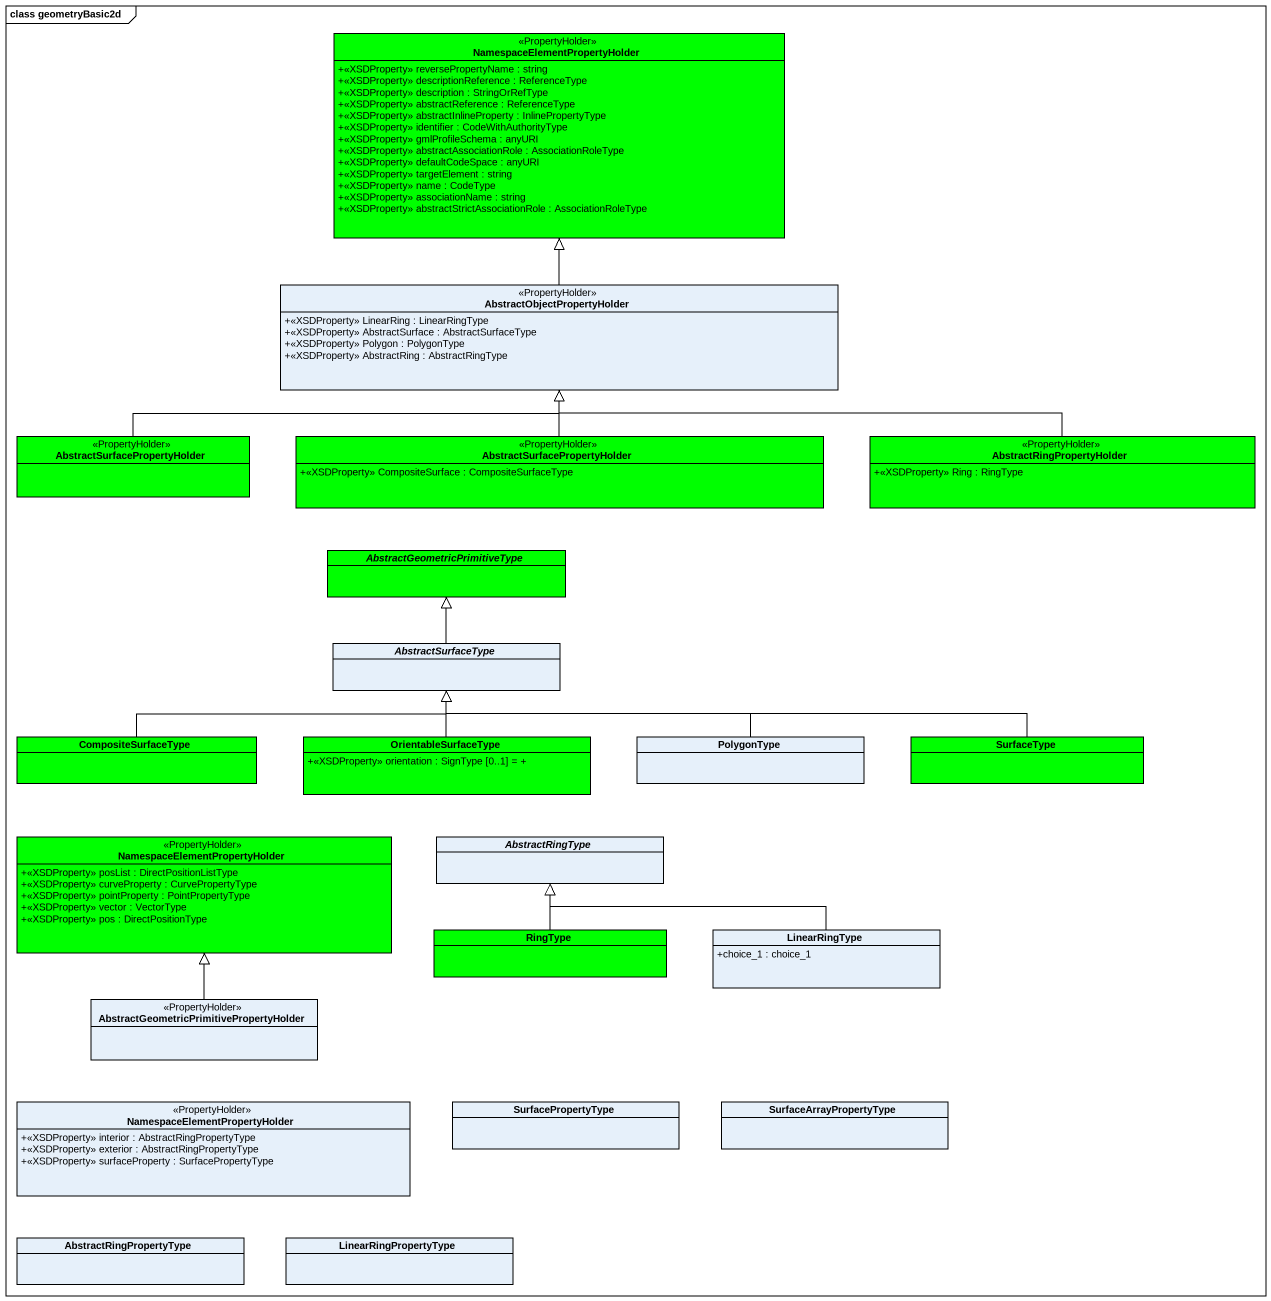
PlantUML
@startuml
mainframe class geometryBasic2d
hide circle
hide empty members
skinparam classAttributeIconSize 0
class "NamespaceElementPropertyHolder" as NamespaceElementPropertyHold <<PropertyHolder>> #00FF00 {
  +<<XSDProperty>> reversePropertyName : string
  +<<XSDProperty>> descriptionReference : ReferenceType
  +<<XSDProperty>> description : StringOrRefType
  +<<XSDProperty>> abstractReference : ReferenceType
  +<<XSDProperty>> abstractInlineProperty : InlinePropertyType
  +<<XSDProperty>> identifier : CodeWithAuthorityType
  +<<XSDProperty>> gmlProfileSchema : anyURI
  +<<XSDProperty>> abstractAssociationRole : AssociationRoleType
  +<<XSDProperty>> defaultCodeSpace : anyURI
  +<<XSDProperty>> targetElement : string
  +<<XSDProperty>> name : CodeType
  +<<XSDProperty>> associationName : string
  +<<XSDProperty>> abstractStrictAssociationRole : AssociationRoleType
}
class AbstractObjectPropertyHolder <<PropertyHolder>> {
  +<<XSDProperty>> LinearRing : LinearRingType
  +<<XSDProperty>> AbstractSurface : AbstractSurfaceType
  +<<XSDProperty>> Polygon : PolygonType
  +<<XSDProperty>> AbstractRing : AbstractRingType
}
class "AbstractSurfacePropertyHolder" as AbstractSurfacePropertyHolde <<PropertyHolder>> #00FF00
class "AbstractSurfacePropertyHolder" as AbstractSurfacePropertyHolde_2 <<PropertyHolder>> #00FF00 {
  +<<XSDProperty>> CompositeSurface : CompositeSurfaceType
}
class AbstractRingPropertyHolder <<PropertyHolder>> #00FF00 {
  +<<XSDProperty>> Ring : RingType
}
abstract class "AbstractGeometricPrimitiveType" as AbstractGeometricPrimitiveTy #00FF00
abstract class AbstractSurfaceType
class CompositeSurfaceType #00FF00
class OrientableSurfaceType #00FF00 {
  +<<XSDProperty>> orientation : SignType [0..1] = +
}
class PolygonType
class SurfaceType #00FF00
class "NamespaceElementPropertyHolder" as NamespaceElementPropertyHold_2 <<PropertyHolder>> #00FF00 {
  +<<XSDProperty>> posList : DirectPositionListType
  +<<XSDProperty>> curveProperty : CurvePropertyType
  +<<XSDProperty>> pointProperty : PointPropertyType
  +<<XSDProperty>> vector : VectorType
  +<<XSDProperty>> pos : DirectPositionType
}
abstract class AbstractRingType
class RingType #00FF00
class LinearRingType {
  +choice_1 : choice_1
}
class "AbstractGeometricPrimitivePropertyHolder" as AbstractGeometricPrimitivePr <<PropertyHolder>>
class "NamespaceElementPropertyHolder" as NamespaceElementPropertyHold_3 <<PropertyHolder>> {
  +<<XSDProperty>> interior : AbstractRingPropertyType
  +<<XSDProperty>> exterior : AbstractRingPropertyType
  +<<XSDProperty>> surfaceProperty : SurfacePropertyType
}
class SurfacePropertyType
class SurfaceArrayPropertyType
class AbstractRingPropertyType
class LinearRingPropertyType
AbstractObjectPropertyHolder -up-|> NamespaceElementPropertyHold
AbstractSurfacePropertyHolde -right-|> AbstractObjectPropertyHolder
AbstractSurfacePropertyHolde_2 -up-|> AbstractObjectPropertyHolder
AbstractRingPropertyHolder -left-|> AbstractObjectPropertyHolder
AbstractSurfaceType -up-|> AbstractGeometricPrimitiveTy
CompositeSurfaceType -right-|> AbstractSurfaceType
OrientableSurfaceType -up-|> AbstractSurfaceType
PolygonType -left-|> AbstractSurfaceType
SurfaceType -left-|> AbstractSurfaceType
RingType -up-|> AbstractRingType
LinearRingType -left-|> AbstractRingType
AbstractGeometricPrimitivePr -up-|> NamespaceElementPropertyHold_2
@enduml
